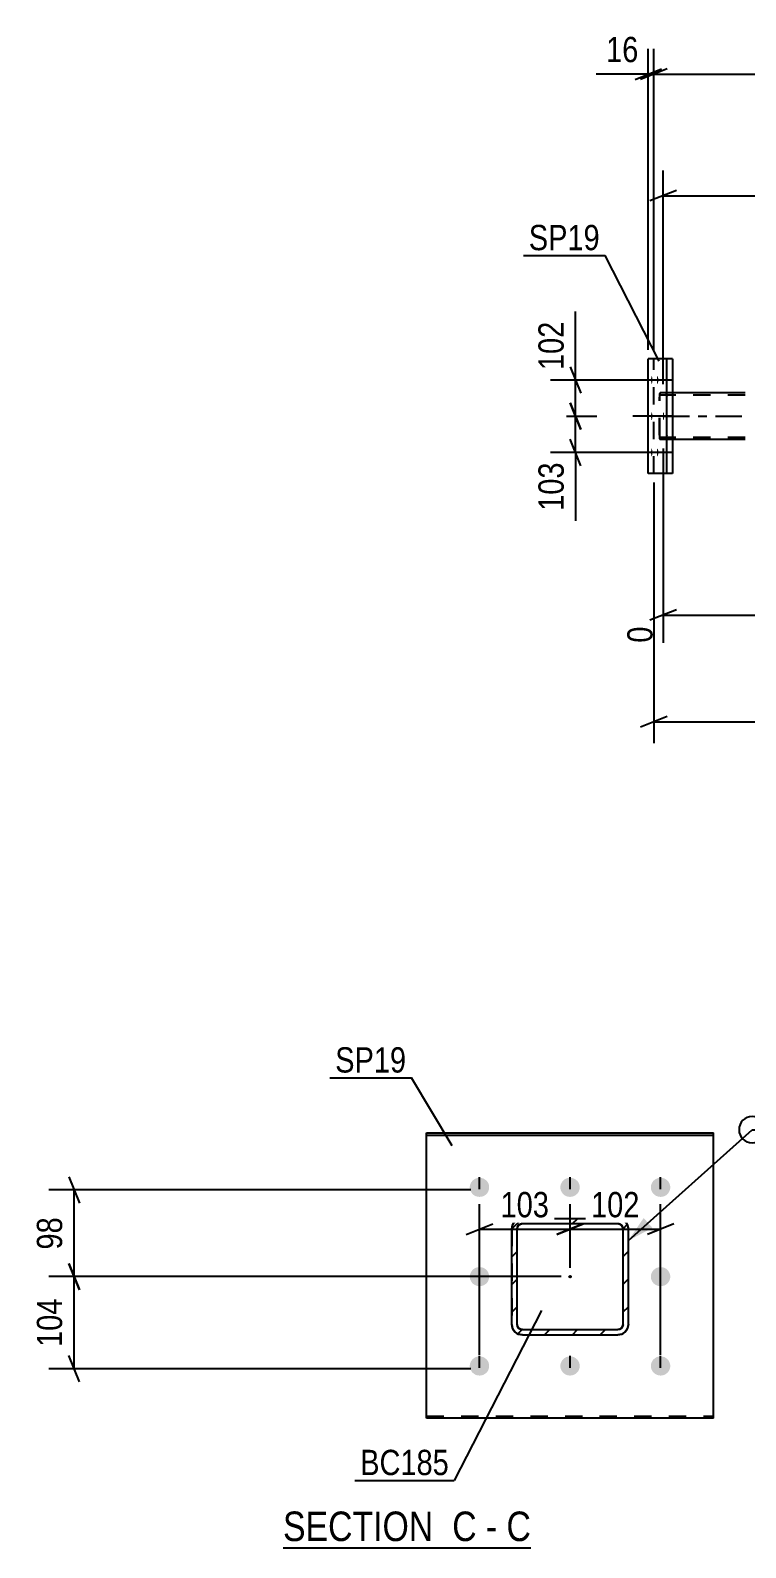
# Model space of a CAD drawing. Header units: millimetres. Extents: x 0 to 1797, y -6 to 560.
# Drawn here: x 1053.8 to 1134.8, y 63.2 to 235 of the extents above; entities that cross this region are included whole.
import ezdxf

# ---------------------------------------------------------------- set-up
doc = ezdxf.new("R2010")
doc.units = ezdxf.units.MM
doc.linetypes.add('DXK_LINE_DOT2', pattern=[3.9198, 1.9599, -1.9599])
doc.linetypes.add('DXK_LINE_DOT3', pattern=[5.9187, 2.979, -0.9799, 0.9799, -0.9799])
doc.styles.add('Arial', font='ARIAL.TTF', dxfattribs={"height": 0.2})
doc.styles.add('Arial Narrow', font='ARIALN.TTF', dxfattribs={"height": 0.2})

# ---------------------------------------------------------------- blocks, each defined once
blk = doc.blocks.new('Unknown-814276781-13 - 6299')
at = {"color": 6, "linetype": 'Continuous'}
blk.add_line((1082.42, 63.15), (1110.49, 63.15), dxfattribs=at)
at = {"color": 0, "linetype": 'Continuous'}
for points in [[(1100.53, 63.9), (1100.53, 67.4), (1082.42, 67.4), (1082.42, 63.9)], [(1104.35, 63.9), (1104.35, 67.4), (1101.58, 67.4), (1101.58, 63.9)], [(1106.67, 63.9), (1106.67, 67.4), (1105.4, 67.4), (1105.4, 63.9)], [(1110.49, 63.9), (1110.49, 67.4), (1107.72, 67.4), (1107.72, 63.9)]]:
    blk.add_wipeout(points, dxfattribs=at)
at = {"color": 7, "linetype": 'Continuous', "style": 'Arial Narrow'}
for s, p in [('SECTION ', (1082.42, 63.9)), ('C', (1101.58, 63.9)), ('C', (1107.72, 63.9)), ('-', (1105.4, 63.9))]:
    blk.add_text(s, height=3.34, dxfattribs=at).set_placement(p)
blk = doc.blocks.new('Part-814276781-5330 - 5315')
at = {"color": 2, "linetype": 'Continuous'}
for p, q in [((1126.51, 197.76), (1123.78, 197.76)), ((1123.78, 184.76), (1123.78, 197.76)), ((1125.88, 184.76), (1125.88, 197.76)), ((1126.51, 197.76), (1126.51, 184.76)), ((1126.51, 184.76), (1123.78, 184.76))]:
    blk.add_line(p, q, dxfattribs=at)
at = {"color": 7, "linetype": 'DXK_LINE_DOT2'}
blk.add_line((1124.41, 184.76), (1124.41, 197.76), dxfattribs=at)
blk = doc.blocks.new('Bolt-814276781-5450 - 5315')
at = {"linetype": 'Continuous'}
for points in [[(1124.24, 195.36), (1124.24, 195.27), (1124.23, 195.18), (1124.22, 195.1), (1124.21, 195.04), (1124.2, 194.98), (1124.19, 194.94), (1124.17, 194.92), (1124.16, 194.92), (1124.14, 194.94), (1124.13, 194.98), (1124.12, 195.04), (1124.11, 195.1), (1124.1, 195.18), (1124.1, 195.27), (1124.1, 195.36), (1124.1, 195.45), (1124.1, 195.54), (1124.11, 195.62), (1124.12, 195.69), (1124.13, 195.74), (1124.14, 195.78), (1124.16, 195.8), (1124.17, 195.8), (1124.19, 195.78), (1124.2, 195.74), (1124.21, 195.69), (1124.22, 195.62), (1124.23, 195.54), (1124.24, 195.45)], [(1124.9, 195.36), (1124.9, 195.27), (1124.9, 195.18), (1124.89, 195.1), (1124.88, 195.04), (1124.87, 194.98), (1124.85, 194.94), (1124.84, 194.92), (1124.82, 194.92), (1124.81, 194.94), (1124.79, 194.98), (1124.78, 195.04), (1124.77, 195.1), (1124.77, 195.18), (1124.76, 195.27), (1124.76, 195.36), (1124.76, 195.45), (1124.77, 195.54), (1124.77, 195.62), (1124.78, 195.69), (1124.79, 195.74), (1124.81, 195.78), (1124.82, 195.8), (1124.84, 195.8), (1124.85, 195.78), (1124.87, 195.74), (1124.88, 195.69), (1124.89, 195.62), (1124.9, 195.54), (1124.9, 195.45)], [(1125.56, 195.36), (1125.56, 195.27), (1125.56, 195.18), (1125.55, 195.1), (1125.54, 195.04), (1125.53, 194.98), (1125.52, 194.94), (1125.5, 194.92), (1125.49, 194.92), (1125.47, 194.94), (1125.46, 194.98), (1125.45, 195.04), (1125.44, 195.1), (1125.43, 195.18), (1125.42, 195.27), (1125.42, 195.36), (1125.42, 195.45), (1125.43, 195.54), (1125.44, 195.62), (1125.45, 195.69), (1125.46, 195.74), (1125.47, 195.78), (1125.49, 195.8), (1125.5, 195.8), (1125.52, 195.78), (1125.53, 195.74), (1125.54, 195.69), (1125.55, 195.62), (1125.56, 195.54), (1125.56, 195.45)], [(1124.24, 191.26), (1124.24, 191.17), (1124.23, 191.08), (1124.22, 191), (1124.21, 190.94), (1124.2, 190.88), (1124.19, 190.84), (1124.17, 190.82), (1124.16, 190.82), (1124.14, 190.84), (1124.13, 190.88), (1124.12, 190.94), (1124.11, 191), (1124.1, 191.08), (1124.1, 191.17), (1124.1, 191.26), (1124.1, 191.35), (1124.1, 191.44), (1124.11, 191.52), (1124.12, 191.59), (1124.13, 191.64), (1124.14, 191.68), (1124.16, 191.7), (1124.17, 191.7), (1124.19, 191.68), (1124.2, 191.64), (1124.21, 191.59), (1124.22, 191.52), (1124.23, 191.44), (1124.24, 191.35)], [(1125.56, 191.26), (1125.56, 191.17), (1125.56, 191.08), (1125.55, 191), (1125.54, 190.94), (1125.53, 190.88), (1125.52, 190.84), (1125.5, 190.82), (1125.49, 190.82), (1125.47, 190.84), (1125.46, 190.88), (1125.45, 190.94), (1125.44, 191), (1125.43, 191.08), (1125.42, 191.17), (1125.42, 191.26), (1125.42, 191.35), (1125.43, 191.44), (1125.44, 191.52), (1125.45, 191.59), (1125.46, 191.64), (1125.47, 191.68), (1125.49, 191.7), (1125.5, 191.7), (1125.52, 191.68), (1125.53, 191.64), (1125.54, 191.59), (1125.55, 191.52), (1125.56, 191.44), (1125.56, 191.35)], [(1124.24, 187.16), (1124.24, 187.07), (1124.23, 186.98), (1124.22, 186.9), (1124.21, 186.84), (1124.2, 186.78), (1124.19, 186.74), (1124.17, 186.72), (1124.16, 186.72), (1124.14, 186.74), (1124.13, 186.78), (1124.12, 186.84), (1124.11, 186.9), (1124.1, 186.98), (1124.1, 187.07), (1124.1, 187.16), (1124.1, 187.25), (1124.1, 187.34), (1124.11, 187.42), (1124.12, 187.49), (1124.13, 187.54), (1124.14, 187.58), (1124.16, 187.6), (1124.17, 187.6), (1124.19, 187.58), (1124.2, 187.54), (1124.21, 187.49), (1124.22, 187.42), (1124.23, 187.34), (1124.24, 187.25)], [(1124.9, 187.16), (1124.9, 187.07), (1124.9, 186.98), (1124.89, 186.9), (1124.88, 186.84), (1124.87, 186.78), (1124.85, 186.74), (1124.84, 186.72), (1124.82, 186.72), (1124.81, 186.74), (1124.79, 186.78), (1124.78, 186.84), (1124.77, 186.9), (1124.77, 186.98), (1124.76, 187.07), (1124.76, 187.16), (1124.76, 187.25), (1124.77, 187.34), (1124.77, 187.42), (1124.78, 187.49), (1124.79, 187.54), (1124.81, 187.58), (1124.82, 187.6), (1124.84, 187.6), (1124.85, 187.58), (1124.87, 187.54), (1124.88, 187.49), (1124.89, 187.42), (1124.9, 187.34), (1124.9, 187.25)], [(1125.56, 187.16), (1125.56, 187.07), (1125.56, 186.98), (1125.55, 186.9), (1125.54, 186.84), (1125.53, 186.78), (1125.52, 186.74), (1125.5, 186.72), (1125.49, 186.72), (1125.47, 186.74), (1125.46, 186.78), (1125.45, 186.84), (1125.44, 186.9), (1125.43, 186.98), (1125.42, 187.07), (1125.42, 187.16), (1125.42, 187.25), (1125.43, 187.34), (1125.44, 187.42), (1125.45, 187.49), (1125.46, 187.54), (1125.47, 187.58), (1125.49, 187.6), (1125.5, 187.6), (1125.52, 187.58), (1125.53, 187.54), (1125.54, 187.49), (1125.55, 187.42), (1125.56, 187.34), (1125.56, 187.25)]]:
    blk.add_hatch(color=1, dxfattribs=at).paths.add_polyline_path(points)
at = {"color": 1, "linetype": 'Continuous'}
for p, q in [((1125.31, 195.36), (1122.03, 195.36)), ((1125.97, 195.36), (1122.7, 195.36)), ((1126.64, 195.36), (1123.36, 195.36)), ((1125.31, 191.26), (1122.03, 191.26)), ((1126.64, 191.26), (1123.36, 191.26)), ((1125.31, 187.16), (1122.03, 187.16)), ((1125.97, 187.16), (1122.7, 187.16)), ((1126.64, 187.16), (1123.36, 187.16))]:
    blk.add_line(p, q, dxfattribs=at)
blk = doc.blocks.new('Part-814276781-5542 - 5315')
at = {"color": 7, "linetype": 'DXK_LINE_DOT2'}
for p, q in [((1125.05, 193.76), (1125.03, 193.61)), ((1125.03, 193.61), (1125.03, 193.42)), ((1125.03, 189.1), (1125.03, 193.42)), ((1125.08, 193.87), (1125.05, 193.76)), ((1125.07, 193.51), (1125.08, 193.59)), ((1125.07, 193.42), (1125.07, 193.51)), ((1125.07, 189.1), (1125.07, 193.42)), ((1125.11, 193.9), (1125.08, 193.87)), ((1125.08, 193.59), (1125.09, 193.64)), ((1125.09, 193.64), (1125.11, 193.66)), ((1126.51, 193.9), (1125.11, 193.9)), ((1134.75, 193.66), (1125.11, 193.66)), ((1125.85, 193.87), (1125.82, 193.9)), ((1125.82, 193.66), (1125.83, 193.64)), ((1125.83, 193.64), (1125.84, 193.59)), ((1125.84, 193.59), (1125.85, 193.51)), ((1125.87, 193.76), (1125.85, 193.87)), ((1125.85, 193.51), (1125.86, 193.42)), ((1125.86, 189.1), (1125.86, 193.42)), ((1125.89, 193.61), (1125.87, 193.76)), ((1125.89, 193.42), (1125.89, 193.61)), ((1125.89, 189.1), (1125.89, 193.42)), ((1125.03, 189.1), (1125.03, 188.92)), ((1125.07, 189.01), (1125.07, 189.1)), ((1125.08, 188.93), (1125.07, 189.01)), ((1125.85, 189.01), (1125.84, 188.93)), ((1125.86, 189.1), (1125.85, 189.01)), ((1125.89, 188.92), (1125.89, 189.1)), ((1125.03, 188.92), (1125.05, 188.76)), ((1125.05, 188.76), (1125.08, 188.66)), ((1125.09, 188.88), (1125.08, 188.93)), ((1125.08, 188.66), (1125.11, 188.62)), ((1125.11, 188.86), (1125.09, 188.88)), ((1134.75, 188.86), (1125.11, 188.86)), ((1126.51, 188.62), (1125.11, 188.62)), ((1125.83, 188.88), (1125.82, 188.86)), ((1125.82, 188.62), (1125.85, 188.66)), ((1125.84, 188.93), (1125.83, 188.88)), ((1125.85, 188.66), (1125.87, 188.76)), ((1125.87, 188.76), (1125.89, 188.92))]:
    blk.add_line(p, q, dxfattribs=at)
at = {"color": 2, "linetype": 'Continuous'}
for p, q in [((1134.75, 193.9), (1126.51, 193.9)), ((1134.75, 188.62), (1126.51, 188.62))]:
    blk.add_line(p, q, dxfattribs=at)
at = {"color": 7, "linetype": 'DXK_LINE_DOT3'}
blk.add_line((1125.46, 191.26), (1134.75, 191.26), dxfattribs=at)
blk = doc.blocks.new('Part-814276781-6338 - 6299')
at = {"color": 2, "linetype": 'Continuous'}
for p, q in [((1098.67, 110.13), (1131.17, 110.13)), ((1098.67, 77.8), (1098.67, 110.13)), ((1131.17, 77.8), (1131.17, 110.13)), ((1098.67, 109.87), (1131.17, 109.87)), ((1131.17, 77.8), (1098.67, 77.8))]:
    blk.add_line(p, q, dxfattribs=at)
at = {"color": 7, "linetype": 'DXK_LINE_DOT2'}
blk.add_line((1098.67, 78.06), (1131.17, 78.06), dxfattribs=at)
blk = doc.blocks.new('Bolt-814276781-6340 - 6299')
at = {"linetype": 'Continuous'}
for points in [[(1104.67, 105.04), (1104.9, 105.01), (1105.12, 104.94), (1105.31, 104.83), (1105.49, 104.68), (1105.62, 104.5), (1105.71, 104.29), (1105.76, 104.07), (1105.76, 103.84), (1105.71, 103.62), (1105.62, 103.41), (1105.49, 103.23), (1105.31, 103.07), (1105.12, 102.96), (1104.9, 102.89), (1104.67, 102.87), (1104.44, 102.89), (1104.22, 102.96), (1104.02, 103.07), (1103.85, 103.23), (1103.72, 103.41), (1103.62, 103.62), (1103.57, 103.84), (1103.57, 104.07), (1103.62, 104.29), (1103.72, 104.5), (1103.85, 104.68), (1104.02, 104.83), (1104.22, 104.94), (1104.44, 105.01)], [(1114.92, 105.04), (1115.15, 105.01), (1115.37, 104.94), (1115.56, 104.83), (1115.74, 104.68), (1115.87, 104.5), (1115.96, 104.29), (1116.01, 104.07), (1116.01, 103.84), (1115.96, 103.62), (1115.87, 103.41), (1115.74, 103.23), (1115.56, 103.07), (1115.37, 102.96), (1115.15, 102.89), (1114.92, 102.87), (1114.69, 102.89), (1114.47, 102.96), (1114.27, 103.07), (1114.1, 103.23), (1113.97, 103.41), (1113.87, 103.62), (1113.82, 103.84), (1113.82, 104.07), (1113.87, 104.29), (1113.97, 104.5), (1114.1, 104.68), (1114.27, 104.83), (1114.47, 104.94), (1114.69, 105.01)], [(1125.17, 105.04), (1125.4, 105.01), (1125.62, 104.94), (1125.81, 104.83), (1125.99, 104.68), (1126.12, 104.5), (1126.21, 104.29), (1126.26, 104.07), (1126.26, 103.84), (1126.21, 103.62), (1126.12, 103.41), (1125.99, 103.23), (1125.81, 103.07), (1125.62, 102.96), (1125.4, 102.89), (1125.17, 102.87), (1124.94, 102.89), (1124.72, 102.96), (1124.52, 103.07), (1124.35, 103.23), (1124.22, 103.41), (1124.12, 103.62), (1124.07, 103.84), (1124.07, 104.07), (1124.12, 104.29), (1124.22, 104.5), (1124.35, 104.68), (1124.52, 104.83), (1124.72, 104.94), (1124.94, 105.01)], [(1104.67, 94.92), (1104.9, 94.9), (1105.12, 94.83), (1105.31, 94.72), (1105.49, 94.56), (1105.62, 94.38), (1105.71, 94.17), (1105.76, 93.95), (1105.76, 93.72), (1105.71, 93.5), (1105.62, 93.3), (1105.49, 93.11), (1105.31, 92.96), (1105.12, 92.85), (1104.9, 92.78), (1104.67, 92.75), (1104.44, 92.78), (1104.22, 92.85), (1104.02, 92.96), (1103.85, 93.11), (1103.72, 93.3), (1103.62, 93.5), (1103.57, 93.72), (1103.57, 93.95), (1103.62, 94.17), (1103.72, 94.38), (1103.85, 94.56), (1104.02, 94.72), (1104.22, 94.83), (1104.44, 94.9)], [(1125.17, 94.92), (1125.4, 94.9), (1125.62, 94.83), (1125.81, 94.72), (1125.99, 94.56), (1126.12, 94.38), (1126.21, 94.17), (1126.26, 93.95), (1126.26, 93.72), (1126.21, 93.5), (1126.12, 93.3), (1125.99, 93.11), (1125.81, 92.96), (1125.62, 92.85), (1125.4, 92.78), (1125.17, 92.75), (1124.94, 92.78), (1124.72, 92.85), (1124.52, 92.96), (1124.35, 93.11), (1124.22, 93.3), (1124.12, 93.5), (1124.07, 93.72), (1124.07, 93.95), (1124.12, 94.17), (1124.22, 94.38), (1124.35, 94.56), (1124.52, 94.72), (1124.72, 94.83), (1124.94, 94.9)], [(1104.67, 84.81), (1104.9, 84.79), (1105.12, 84.72), (1105.31, 84.6), (1105.49, 84.45), (1105.62, 84.27), (1105.71, 84.06), (1105.76, 83.84), (1105.76, 83.61), (1105.71, 83.39), (1105.62, 83.18), (1105.49, 83), (1105.31, 82.85), (1105.12, 82.73), (1104.9, 82.66), (1104.67, 82.64), (1104.44, 82.66), (1104.22, 82.73), (1104.02, 82.85), (1103.85, 83), (1103.72, 83.18), (1103.62, 83.39), (1103.57, 83.61), (1103.57, 83.84), (1103.62, 84.06), (1103.72, 84.27), (1103.85, 84.45), (1104.02, 84.6), (1104.22, 84.72), (1104.44, 84.79)], [(1114.92, 84.81), (1115.15, 84.79), (1115.37, 84.72), (1115.56, 84.6), (1115.74, 84.45), (1115.87, 84.27), (1115.96, 84.06), (1116.01, 83.84), (1116.01, 83.61), (1115.96, 83.39), (1115.87, 83.18), (1115.74, 83), (1115.56, 82.85), (1115.37, 82.73), (1115.15, 82.66), (1114.92, 82.64), (1114.69, 82.66), (1114.47, 82.73), (1114.27, 82.85), (1114.1, 83), (1113.97, 83.18), (1113.87, 83.39), (1113.82, 83.61), (1113.82, 83.84), (1113.87, 84.06), (1113.97, 84.27), (1114.1, 84.45), (1114.27, 84.6), (1114.47, 84.72), (1114.69, 84.79)], [(1125.17, 84.81), (1125.4, 84.79), (1125.62, 84.72), (1125.81, 84.6), (1125.99, 84.45), (1126.12, 84.27), (1126.21, 84.06), (1126.26, 83.84), (1126.26, 83.61), (1126.21, 83.39), (1126.12, 83.18), (1125.99, 83), (1125.81, 82.85), (1125.62, 82.73), (1125.4, 82.66), (1125.17, 82.64), (1124.94, 82.66), (1124.72, 82.73), (1124.52, 82.85), (1124.35, 83), (1124.22, 83.18), (1124.12, 83.39), (1124.07, 83.61), (1124.07, 83.84), (1124.12, 84.06), (1124.22, 84.27), (1124.35, 84.45), (1124.52, 84.6), (1124.72, 84.72), (1124.94, 84.79)]]:
    blk.add_hatch(color=1, dxfattribs=at).paths.add_polyline_path(points)
at = {"color": 1, "linetype": 'Continuous'}
for p, q in [((1104.67, 103.74), (1104.67, 105.09)), ((1114.92, 103.74), (1114.92, 105.09)), ((1125.17, 103.74), (1125.17, 105.09)), ((1104.67, 93.63), (1104.67, 94.97)), ((1125.17, 93.63), (1125.17, 94.97)), ((1104.67, 83.51), (1104.67, 84.86)), ((1114.92, 83.51), (1114.92, 84.86)), ((1125.17, 83.51), (1125.17, 84.86))]:
    blk.add_line(p, q, dxfattribs=at)
blk = doc.blocks.new('Part-814276781-6371 - 6299')
at = {"linetype": 'Continuous'}
h = blk.add_hatch(dxfattribs=at)
h.set_pattern_fill('', scale=0.7, style=0, pattern_type=0)
h.set_pattern_definition([(45, (1109.5184, 100.4383), (-1.57154, 1.57154), [])])
h.paths.add_polyline_path([(1120.32, 100.44), (1109.52, 100.44), (1109.06, 100.35), (1108.67, 100.09), (1108.41, 99.7), (1108.32, 99.24), (1108.32, 88.44), (1108.41, 87.98), (1108.67, 87.59), (1109.06, 87.33), (1109.52, 87.24), (1120.32, 87.24), (1120.78, 87.33), (1121.17, 87.59), (1121.43, 87.98), (1121.52, 88.44), (1121.52, 99.24), (1121.43, 99.7), (1121.17, 100.09), (1120.78, 100.35)])
h.paths.add_polyline_path([(1120.87, 99.47), (1120.92, 99.24), (1120.92, 88.44), (1120.87, 88.21), (1120.74, 88.01), (1120.55, 87.88), (1120.32, 87.84), (1109.52, 87.84), (1109.29, 87.88), (1109.09, 88.01), (1108.96, 88.21), (1108.92, 88.44), (1108.92, 99.24), (1108.96, 99.47), (1109.09, 99.66), (1109.29, 99.79), (1109.52, 99.84), (1120.32, 99.84), (1120.55, 99.79), (1120.74, 99.66)])
blk.add_hatch(color=30, dxfattribs=at).paths.add_polyline_path([(1114.92, 93.74, -1), (1114.92, 93.94, -1)])
at = {"color": 7, "linetype": 'DXK_LINE_DOT2'}
for p, q in [((1108.32, 99.24), (1108.41, 99.7)), ((1108.41, 99.7), (1108.67, 100.09)), ((1108.67, 100.09), (1109.06, 100.35)), ((1109.09, 99.66), (1108.96, 99.47)), ((1109.06, 100.35), (1109.52, 100.44)), ((1109.29, 99.79), (1109.09, 99.66)), ((1109.52, 99.84), (1109.29, 99.79)), ((1109.52, 100.44), (1120.32, 100.44)), ((1109.52, 99.84), (1120.32, 99.84)), ((1120.32, 100.44), (1120.78, 100.35)), ((1120.55, 99.79), (1120.32, 99.84)), ((1120.74, 99.66), (1120.55, 99.79)), ((1120.87, 99.47), (1120.74, 99.66)), ((1120.78, 100.35), (1121.17, 100.09)), ((1121.17, 100.09), (1121.43, 99.7)), ((1121.43, 99.7), (1121.52, 99.24)), ((1108.32, 99.24), (1108.32, 88.44)), ((1108.96, 99.47), (1108.92, 99.24)), ((1108.92, 88.44), (1108.92, 99.24)), ((1120.92, 99.24), (1120.87, 99.47)), ((1120.92, 88.44), (1120.92, 99.24)), ((1121.52, 88.44), (1121.52, 99.24)), ((1108.41, 87.98), (1108.32, 88.44)), ((1108.67, 87.59), (1108.41, 87.98)), ((1108.92, 88.44), (1108.96, 88.21)), ((1108.96, 88.21), (1109.09, 88.01)), ((1109.09, 88.01), (1109.29, 87.88)), ((1109.29, 87.88), (1109.52, 87.84)), ((1109.52, 87.84), (1120.32, 87.84)), ((1120.32, 87.84), (1120.55, 87.88)), ((1120.55, 87.88), (1120.74, 88.01)), ((1120.74, 88.01), (1120.87, 88.21)), ((1120.87, 88.21), (1120.92, 88.44)), ((1121.43, 87.98), (1121.17, 87.59)), ((1121.52, 88.44), (1121.43, 87.98)), ((1109.06, 87.33), (1108.67, 87.59)), ((1109.52, 87.24), (1109.06, 87.33)), ((1109.52, 87.24), (1120.32, 87.24)), ((1120.78, 87.33), (1120.32, 87.24)), ((1121.17, 87.59), (1120.78, 87.33))]:
    blk.add_line(p, q, dxfattribs=at)
at = {"color": 2, "linetype": 'Continuous'}
for p, q in [((1108.41, 99.7), (1108.32, 99.24)), ((1108.96, 99.47), (1109.09, 99.66)), ((1109.52, 100.44), (1109.06, 100.35)), ((1109.09, 99.66), (1109.29, 99.79)), ((1109.29, 99.79), (1109.52, 99.84)), ((1109.52, 100.44), (1109.52, 100.44)), ((1109.52, 100.44), (1120.32, 100.44)), ((1109.52, 99.84), (1109.52, 99.84)), ((1109.52, 99.84), (1120.32, 99.84)), ((1120.32, 100.44), (1120.32, 100.44)), ((1120.78, 100.35), (1120.32, 100.44)), ((1120.32, 99.84), (1120.32, 99.84)), ((1120.32, 99.84), (1120.55, 99.79)), ((1120.55, 99.79), (1120.74, 99.66)), ((1120.74, 99.66), (1120.87, 99.47)), ((1121.52, 99.24), (1121.43, 99.7)), ((1108.32, 99.24), (1108.32, 99.24)), ((1108.32, 88.44), (1108.32, 99.24)), ((1108.92, 99.24), (1108.96, 99.47)), ((1108.92, 99.24), (1108.92, 99.24)), ((1108.92, 88.44), (1108.92, 99.24)), ((1120.87, 99.47), (1120.92, 99.24)), ((1120.92, 99.24), (1120.92, 99.24)), ((1120.92, 88.44), (1120.92, 99.24)), ((1121.52, 99.24), (1121.52, 99.24)), ((1121.52, 88.44), (1121.52, 99.24)), ((1108.32, 88.44), (1108.32, 88.44)), ((1108.32, 88.44), (1108.41, 87.98)), ((1108.92, 88.44), (1108.92, 88.44)), ((1108.96, 88.21), (1108.92, 88.44)), ((1109.09, 88.01), (1108.96, 88.21)), ((1109.29, 87.88), (1109.09, 88.01)), ((1109.52, 87.84), (1109.29, 87.88)), ((1109.52, 87.84), (1109.52, 87.84)), ((1109.52, 87.84), (1120.32, 87.84)), ((1120.55, 87.88), (1120.32, 87.84)), ((1120.32, 87.84), (1120.32, 87.84)), ((1120.74, 88.01), (1120.55, 87.88)), ((1120.87, 88.21), (1120.74, 88.01)), ((1120.92, 88.44), (1120.87, 88.21)), ((1120.92, 88.44), (1120.92, 88.44)), ((1121.43, 87.98), (1121.52, 88.44)), ((1121.52, 88.44), (1121.52, 88.44)), ((1109.06, 87.33), (1109.52, 87.24)), ((1109.52, 87.24), (1109.52, 87.24)), ((1109.52, 87.24), (1120.32, 87.24)), ((1120.32, 87.24), (1120.78, 87.33)), ((1120.32, 87.24), (1120.32, 87.24))]:
    blk.add_line(p, q, dxfattribs=at)
at = {"color": 7, "linetype": 'DXK_LINE_DOT3'}
blk.add_line((1114.92, 93.84), (1114.92, 93.84), dxfattribs=at)
at = {"color": 30, "linetype": 'DXK_LINE_DOT3'}
blk.add_line((1114.92, 93.84), (1114.92, 93.84), dxfattribs=at)
at = {"color": 30, "linetype": 'Continuous'}
blk.add_circle((1114.92, 93.84), 0.1, dxfattribs=at)
at = {"color": 2, "linetype": 'Continuous'}
for centre, start, end in [((1109.52, 99.24), 112.5, 157.5), ((1120.32, 99.24), 22.5, 67.5), ((1109.52, 88.44), 202.5, 247.5), ((1120.32, 88.44), 292.5, 337.5)]:
    blk.add_arc(centre, 1.2, start, end, dxfattribs=at)
blk = doc.blocks.new('StraightDimension-814276781-9245 - 5315')
at = {"color": 7, "linetype": 'Continuous'}
for p, q in [((1123.78, 198.76), (1123.78, 232.85)), ((1124.41, 198.76), (1124.41, 232.85)), ((1122.28, 229.4), (1125.28, 230.6)), ((1125.91, 230.6), (1122.91, 229.4)), ((1123.78, 230), (1124.41, 230))]:
    blk.add_line(p, q, dxfattribs=at)
at = {"color": 0}
blk.add_wipeout([(1123.25, 230.75), (1123.25, 234.95), (1118.4, 234.95), (1118.4, 230.75)], dxfattribs=at)
at = {"color": 7, "linetype": 'Continuous'}
blk.add_line((1123.78, 230), (1117.87, 230), dxfattribs=at)
blk.add_line((1123.78, 230), (1117.87, 230), dxfattribs=at)
at = {"color": 3, "style": 'Arial Narrow'}
blk.add_text('16', height=2.863, dxfattribs=at).set_placement((1119, 231.35))
blk = doc.blocks.new('StraightDimension-814276781-5699 - 5315')
at = {"color": 7, "linetype": 'Continuous'}
for p, q in [((1125.46, 187.62), (1125.46, 165.62)), ((1271.64, 179.22), (1271.64, 160.14)), ((1126.96, 169.35), (1123.96, 168.15)), ((1125.46, 168.75), (1271.64, 168.75)), ((1270.14, 168.15), (1273.14, 169.35))]:
    blk.add_line(p, q, dxfattribs=at)
at = {"color": 0}
blk.add_wipeout([(1202.81, 169.5), (1202.81, 173.7), (1194.3, 173.7), (1194.3, 169.5)], dxfattribs=at)
at = {"color": 0, "linetype": 'Continuous'}
for points in [[(1124.86, 168.05), (1120.66, 168.05), (1120.66, 165.02), (1124.86, 165.02)], [(1271.04, 168.05), (1266.84, 168.05), (1266.84, 159.54), (1271.04, 159.54)]]:
    blk.add_wipeout(points, dxfattribs=at)
at = {"color": 3, "style": 'Arial Narrow'}
blk.add_text('3822', height=2.863, dxfattribs=at).set_placement((1194.9, 170.1))
at = {"color": 3, "linetype": 'Continuous', "style": 'Arial Narrow'}
for s, height, p in [('0', 2.86, (1124.26, 165.62)), ('3822', 2.863, (1270.44, 160.14))]:
    blk.add_text(s, height=height, rotation=90.0002, dxfattribs=at).set_placement(p)
blk = doc.blocks.new('StraightDimension-814276781-5622 - 5315')
at = {"color": 7, "linetype": 'Continuous'}
for p, q in [((1124.41, 183.76), (1124.41, 154.25)), ((1125.91, 157.25), (1122.91, 156.05)), ((1124.41, 156.65), (1717.89, 156.65))]:
    blk.add_line(p, q, dxfattribs=at)
blk = doc.blocks.new('StraightDimension-814276781-5633 - 5315')
at = {"color": 7, "linetype": 'Continuous'}
for p, q in [((1114.95, 192.76), (1116.15, 189.76)), ((1114.5, 191.26), (1117.95, 191.26)), ((1115.55, 187.16), (1115.55, 191.26)), ((1116.15, 185.66), (1114.95, 188.66)), ((1123.83, 187.16), (1112.7, 187.16))]:
    blk.add_line(p, q, dxfattribs=at)
at = {"color": 0}
blk.add_wipeout([(1114.8, 186.64), (1110.6, 186.64), (1110.6, 179.95), (1114.8, 179.95)], dxfattribs=at)
at = {"color": 7, "linetype": 'Continuous'}
blk.add_line((1115.55, 187.16), (1115.55, 179.43), dxfattribs=at)
blk.add_line((1115.55, 187.16), (1115.55, 179.43), dxfattribs=at)
at = {"color": 3, "style": 'Arial Narrow'}
blk.add_text('103', height=2.863, rotation=90.0002, dxfattribs=at).set_placement((1114.2, 180.55))
blk = doc.blocks.new('StraightDimension-814276781-5641 - 5315')
at = {"color": 7, "linetype": 'Continuous'}
for p, q in [((1114.95, 196.86), (1116.15, 193.86)), ((1123.83, 195.36), (1112.7, 195.36)), ((1115.55, 191.26), (1115.55, 195.36)), ((1116.15, 189.76), (1114.95, 192.76)), ((1114.5, 191.26), (1117.95, 191.26))]:
    blk.add_line(p, q, dxfattribs=at)
at = {"color": 0}
blk.add_wipeout([(1114.8, 202.57), (1110.6, 202.57), (1110.6, 195.89), (1114.8, 195.89)], dxfattribs=at)
at = {"color": 7, "linetype": 'Continuous'}
blk.add_line((1115.55, 195.36), (1115.55, 203.1), dxfattribs=at)
blk.add_line((1115.55, 195.36), (1115.55, 203.1), dxfattribs=at)
at = {"color": 3, "style": 'Arial Narrow'}
blk.add_text('102', height=2.863, rotation=90.0002, dxfattribs=at).set_placement((1114.2, 196.49))
blk = doc.blocks.new('StraightDimension-814276781-5711 - 5315')
at = {"color": 7, "linetype": 'Continuous'}
for p, q in [((1125.46, 194.9), (1125.46, 219.08)), ((1271.64, 202.5), (1271.64, 219.08)), ((1126.96, 216.83), (1123.96, 215.63)), ((1270.14, 215.63), (1273.14, 216.83)), ((1125.46, 216.23), (1271.64, 216.23))]:
    blk.add_line(p, q, dxfattribs=at)
at = {"color": 0}
blk.add_wipeout([(1202.81, 216.98), (1202.81, 221.18), (1194.3, 221.18), (1194.3, 216.98)], dxfattribs=at)
at = {"color": 3, "style": 'Arial Narrow'}
blk.add_text('3822', height=2.863, dxfattribs=at).set_placement((1194.9, 217.58))
blk = doc.blocks.new('StraightDimension-814276781-9244 - 5315')
at = {"color": 7, "linetype": 'Continuous'}
for p, q in [((1124.41, 198.76), (1124.41, 232.85)), ((1125.91, 230.6), (1122.91, 229.4)), ((1124.41, 230), (1717.25, 230))]:
    blk.add_line(p, q, dxfattribs=at)
blk = doc.blocks.new('StraightDimension-814276781-6473 - 6299')
at = {"color": 7, "linetype": 'Continuous'}
for p, q in [((1058.16, 95.34), (1059.36, 92.34)), ((1113.92, 93.84), (1055.91, 93.84)), ((1058.76, 83.42), (1058.76, 93.84)), ((1059.36, 81.92), (1058.16, 84.92)), ((1103.67, 83.42), (1055.91, 83.42))]:
    blk.add_line(p, q, dxfattribs=at)
at = {"color": 0}
blk.add_wipeout([(1058.01, 91.97), (1053.81, 91.97), (1053.81, 85.28), (1058.01, 85.28)], dxfattribs=at)
at = {"color": 3, "style": 'Arial Narrow'}
blk.add_text('104', height=2.863, rotation=90.0002, dxfattribs=at).set_placement((1057.41, 85.88))
blk = doc.blocks.new('StraightDimension-814276781-6465 - 6299')
at = {"color": 7, "linetype": 'Continuous'}
for p, q in [((1058.16, 105.15), (1059.36, 102.15)), ((1103.67, 103.65), (1055.91, 103.65)), ((1058.76, 93.84), (1058.76, 103.65)), ((1059.36, 92.34), (1058.16, 95.34)), ((1113.92, 93.84), (1055.91, 93.84))]:
    blk.add_line(p, q, dxfattribs=at)
at = {"color": 0}
blk.add_wipeout([(1058.01, 101.17), (1053.81, 101.17), (1053.81, 96.31), (1058.01, 96.31)], dxfattribs=at)
at = {"color": 3, "style": 'Arial Narrow'}
blk.add_text('98', height=2.863, rotation=90.0002, dxfattribs=at).set_placement((1057.41, 96.91))
blk = doc.blocks.new('StraightDimension-814276781-6482 - 6299')
at = {"color": 7, "linetype": 'Continuous'}
for p, q in [((1114.92, 94.84), (1114.92, 102.06)), ((1125.17, 84.98), (1125.17, 102.06)), ((1113.42, 98.61), (1116.42, 99.81)), ((1126.67, 99.81), (1123.67, 98.61)), ((1114.92, 99.21), (1125.17, 99.21))]:
    blk.add_line(p, q, dxfattribs=at)
at = {"color": 0}
blk.add_wipeout([(1123.39, 99.96), (1123.39, 104.16), (1116.7, 104.16), (1116.7, 99.96)], dxfattribs=at)
at = {"color": 3, "style": 'Arial Narrow'}
blk.add_text('102', height=2.863, dxfattribs=at).set_placement((1117.3, 100.56))
blk = doc.blocks.new('StraightDimension-814276781-6490 - 6299')
at = {"color": 7, "linetype": 'Continuous'}
for p, q in [((1104.67, 84.98), (1104.67, 102.06)), ((1114.92, 94.84), (1114.92, 102.06)), ((1103.17, 98.61), (1106.17, 99.81)), ((1116.42, 99.81), (1113.42, 98.61)), ((1104.67, 99.21), (1114.92, 99.21))]:
    blk.add_line(p, q, dxfattribs=at)
at = {"color": 0}
blk.add_wipeout([(1113.14, 99.96), (1113.14, 104.16), (1106.45, 104.16), (1106.45, 99.96)], dxfattribs=at)
at = {"color": 3, "style": 'Arial Narrow'}
blk.add_text('103', height=2.863, dxfattribs=at).set_placement((1107.05, 100.56))
blk = doc.blocks.new('Mark-814276781-5326 - 5315')
at = {"color": 0}
blk.add_wipeout([(1118.29, 210.06), (1118.29, 213.06), (1110.25, 213.06), (1110.25, 210.06)], dxfattribs=at)
blk.add_wipeout([(1118.29, 210.06), (1118.29, 213.06), (1110.25, 213.06), (1110.25, 210.06)], dxfattribs=at)
at = {"color": 30, "linetype": 'Continuous'}
for p in [(1109.65, 209.46), (1125.02, 197.49)]:
    blk.add_line(p, (1118.89, 209.46), dxfattribs=at)
at = {"color": 3, "style": 'Arial Narrow'}
blk.add_text('SP19', height=2.863, dxfattribs=at).set_placement((1110.25, 210.06))
blk = doc.blocks.new('Mark-814276781-6334 - 6299')
at = {"color": 0}
blk.add_wipeout([(1096.37, 116.95), (1096.37, 119.95), (1088.33, 119.95), (1088.33, 116.95)], dxfattribs=at)
blk.add_wipeout([(1096.37, 116.95), (1096.37, 119.95), (1088.33, 119.95), (1088.33, 116.95)], dxfattribs=at)
at = {"color": 30, "linetype": 'Continuous'}
for p in [(1087.73, 116.35), (1101.56, 108.64)]:
    blk.add_line(p, (1096.97, 116.35), dxfattribs=at)
at = {"color": 3, "style": 'Arial Narrow'}
blk.add_text('SP19', height=2.863, dxfattribs=at).set_placement((1088.33, 116.95))
blk = doc.blocks.new('Mark-814276781-6367 - 6299')
at = {"color": 0}
blk.add_wipeout([(1101.21, 71.37), (1101.21, 74.37), (1091.16, 74.37), (1091.16, 71.37)], dxfattribs=at)
blk.add_wipeout([(1101.21, 71.37), (1101.21, 74.37), (1091.16, 74.37), (1091.16, 71.37)], dxfattribs=at)
at = {"color": 30, "linetype": 'Continuous'}
for p in [(1111.67, 90), (1090.56, 70.77)]:
    blk.add_line(p, (1101.81, 70.77), dxfattribs=at)
at = {"color": 3, "style": 'Arial Narrow'}
blk.add_text('BC185', height=2.863, dxfattribs=at).set_placement((1091.16, 71.37))
blk = doc.blocks.new('WeldMark-814276781-6498 - 6299')
at = {"linetype": 'Continuous'}
blk.add_hatch(color=30, dxfattribs=at).paths.add_polyline_path([(1124.25, 99.36), (1121.52, 97.92), (1123.25, 100.48)])
at = {"color": 30, "linetype": 'Continuous'}
for p, q in [((1121.52, 97.92), (1135.55, 110.48)), ((1135.55, 110.48), (1144.55, 110.48))]:
    blk.add_line(p, q, dxfattribs=at)
at = {"color": 3, "linetype": 'Continuous'}
for q in [(1143.26, 106.2), (1139.84, 106.2)]:
    blk.add_line((1139.84, 110.48), q, dxfattribs=at)
for start, end in [(90, 270), (270, 90)]:
    blk.add_arc((1135.55, 110.48), 1.5, start, end, dxfattribs=at)
at = {"color": 0, "linetype": 'Continuous'}
blk.add_wipeout([(1155.93, 109.58), (1155.93, 112.58), (1148.15, 112.58), (1148.15, 109.58)], dxfattribs=at)
blk.add_wipeout([(1155.93, 109.58), (1155.93, 112.58), (1148.15, 112.58), (1148.15, 109.58)], dxfattribs=at)
at = {"color": 3, "linetype": 'Continuous'}
for q in [(1148.84, 114.77), (1148.84, 106.2)]:
    blk.add_line((1144.55, 110.48), q, dxfattribs=at)
at = {"color": 3, "linetype": 'Continuous', "style": 'Arial'}
blk.add_text('TYP', height=2.865, dxfattribs=at).set_placement((1148.15, 109.58))

msp = doc.modelspace()

# ---------------------------------------------------------------- block references
for name in ['StraightDimension-814276781-9245 - 5315', 'Part-814276781-5330 - 5315', 'Bolt-814276781-5450 - 5315', 'Part-814276781-5542 - 5315', 'Part-814276781-6338 - 6299', 'Bolt-814276781-6340 - 6299', 'Part-814276781-6371 - 6299', 'Unknown-814276781-13 - 6299']:
    msp.add_blockref(name, (0, 0))

# ---------------------------------------------------------------- next in the draw order: block references
for name in ['StraightDimension-814276781-5699 - 5315', 'Mark-814276781-6334 - 6299', 'StraightDimension-814276781-6473 - 6299']:
    msp.add_blockref(name, (0, 0))

# ---------------------------------------------------------------- next in the draw order: block references
for name in ['StraightDimension-814276781-5622 - 5315', 'StraightDimension-814276781-6465 - 6299']:
    msp.add_blockref(name, (0, 0))

# ---------------------------------------------------------------- next in the draw order: block references
for name in ['StraightDimension-814276781-5633 - 5315', 'StraightDimension-814276781-6482 - 6299']:
    msp.add_blockref(name, (0, 0))

# ---------------------------------------------------------------- next in the draw order: block references
for name in ['StraightDimension-814276781-5641 - 5315', 'WeldMark-814276781-6498 - 6299', 'StraightDimension-814276781-6490 - 6299']:
    msp.add_blockref(name, (0, 0))

# ---------------------------------------------------------------- next in the draw order: block references
for name in ['StraightDimension-814276781-5711 - 5315', 'Mark-814276781-6367 - 6299']:
    msp.add_blockref(name, (0, 0))

# ---------------------------------------------------------------- next in the draw order: block references
msp.add_blockref('StraightDimension-814276781-9244 - 5315', (0, 0))

# ---------------------------------------------------------------- next in the draw order: block references
msp.add_blockref('Mark-814276781-5326 - 5315', (0, 0))

doc.saveas('drawing.dxf')
